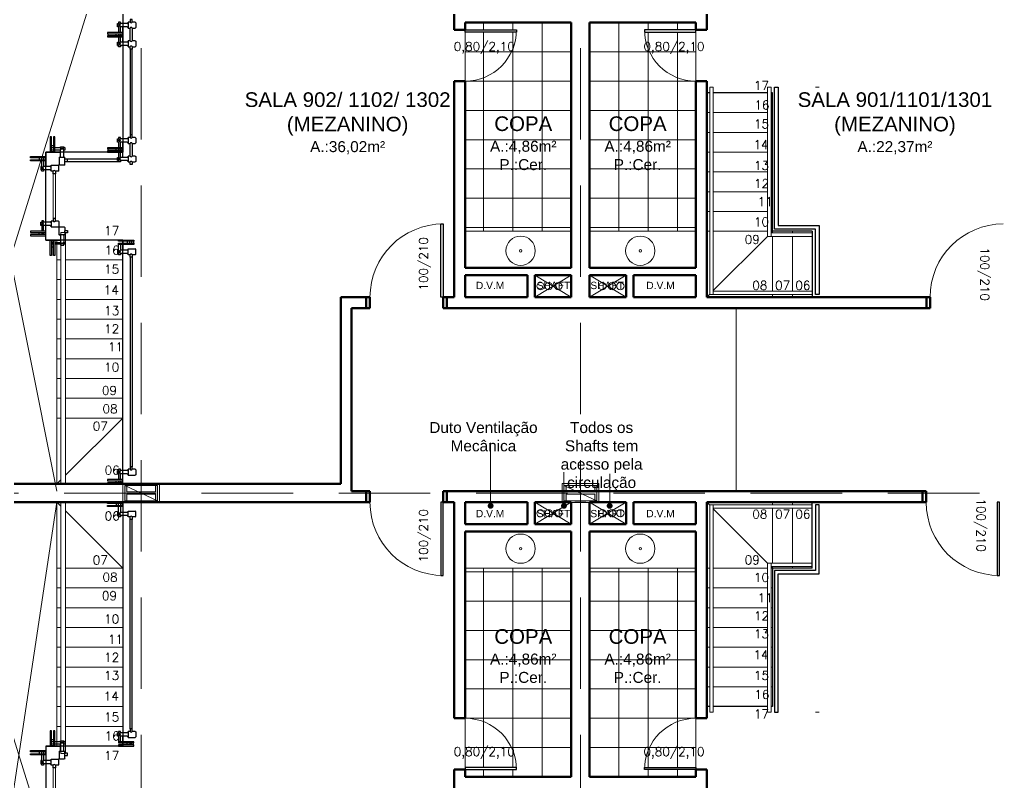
# Model space of a CAD drawing. Header units: millimetres. Extents: x 705 to 840, y 133 to 501.
# Drawn here: x 727.53 to 740.91, y 381.62 to 392.04 of the extents above; entities that cross this region are included whole.
import ezdxf

# ---------------------------------------------------------------- set-up
doc = ezdxf.new("R2010")
doc.units = ezdxf.units.MM
doc.header["$LTSCALE"] = 10
for name, pattern in [('ACAD_ISO03W100', [30, 12, -18]), ('BORDERX2', [3.5, 1, -0.5, 1, -0.5, 0, -0.5]), ('DASHED2', [0.375, 0.25, -0.125])]:
    doc.linetypes.add(name, pattern=pattern)
for name, color, linetype, lineweight in [('cinza 03', 252, 'Continuous', 13), ('COTA', 90, 'Continuous', 9), ('HID', 16, 'Continuous', 20), ('linha estutura', 252, 'Continuous', 13), ('PAREDES', 50, 'Continuous', 50), ('PAREDES 2', 50, 'Continuous', 50), ('Pilares', 16, 'Continuous', 20), ('PN-01', 90, 'Continuous', 13), ('PN-03', 180, 'Continuous', 30), ('texto', 16, 'Continuous', 20)]:
    doc.layers.add(name, color=color, linetype=linetype, lineweight=lineweight)
doc.layers.add('EJE', color=5, linetype='ACAD_ISO03W100')
doc.layers.add('ESCALERA', color=90, linetype='Continuous')
doc.styles.get("Standard").update_dxf_attribs({"font": 'simplex.shx'})

# ---------------------------------------------------------------- blocks, each defined once
blk = doc.blocks.new('peitoril1')
at = {"layer": 'EJE', "linetype": 'BORDERX2', "ltscale": 0.001}
for points in [[(0.017, -0.032), (-0.01, -0.032)], [(-0.01, -0.058), (0.017, -0.058)]]:
    blk.add_lwpolyline(points, dxfattribs=at)
for centre in [(-0.127, -0.046), (0.128, -0.046)]:
    blk.add_circle(centre, 0.00762, dxfattribs=at)
at = {"layer": 'ESCALERA'}
for p, q in [((-0.087, 0.129), (0.087, 0.129)), ((0.087, 0.098), (-0.087, 0.098))]:
    blk.add_line(p, q, dxfattribs=at)
for points in [[(-0.166, 0.17), (-0.16, 0.176)], [(-0.166, 0.17), (-0.166, 0.129)], [(-0.16, 0.176), (-0.135, 0.176)], [(-0.135, 0.176), (-0.093, 0.176)], [(-0.093, 0.176), (-0.087, 0.17)], [(-0.087, 0.129), (-0.087, 0.17)], [(0.087, 0.17), (0.093, 0.176)], [(0.087, 0.17), (0.087, 0.129)], [(0.093, 0.176), (0.119, 0.176)], [(0.119, 0.176), (0.161, 0.176)], [(0.161, 0.176), (0.167, 0.17)], [(0.167, 0.129), (0.167, 0.17)], [(-0.167, 0.129), (-0.202, 0.129), (-0.202, 0.098), (-0.167, 0.098)], [(-0.166, 0.099), (-0.166, 0.073), (-0.135, 0.073)], [(-0.166, 0.073), (-0.087, 0.073), (-0.087, 0.098)], [(-0.149, 0.059), (-0.149, -0.032)], [(-0.104, 0.059), (-0.104, -0.032)], [(0.104, 0), (-0.104, 0)], [(0.087, 0.073), (0.167, 0.073), (0.167, 0.098)], [(0.087, 0.098), (0.087, 0.073), (0.119, 0.073)], [(0.104, 0.059), (0.104, -0.032)], [(0.149, 0.059), (0.149, -0.032)], [(0.167, 0.129), (0.202, 0.129), (0.202, 0.098), (0.167, 0.098)], [(-0.149, -0.032), (-0.167, -0.032), (-0.167, -0.058), (-0.149, -0.058)], [(-0.104, -0.058), (-0.104, -0.071), (-0.149, -0.071), (-0.149, -0.058)], [(-0.026, -0.032), (-0.104, -0.032)], [(-0.104, -0.058), (-0.026, -0.058)], [(0.017, -0.008), (-0.01, -0.008)], [(0.017, -0.092), (-0.01, -0.092)], [(0.104, -0.032), (0.033, -0.032)], [(0.033, -0.058), (0.105, -0.058)], [(0.149, -0.058), (0.149, -0.071), (0.105, -0.071), (0.105, -0.058)], [(0.149, -0.032), (0.167, -0.032), (0.167, -0.058), (0.149, -0.058)], [(0.017, -0.202), (-0.01, -0.202)]]:
    blk.add_lwpolyline(points, dxfattribs=at)
for points in [[(-0.01, -0.21), (-0.01, 0), (-0.026, 0), (-0.026, -0.21)], [(0.033, -0.21), (0.033, 0), (0.017, 0), (0.017, -0.21)]]:
    blk.add_lwpolyline(points, close=True, dxfattribs=at)
for centre, radius, start, end in [((-0.177, 0.114), 0.0183, 303.7221, 56.3197), ((-0.172, 0.049), 0.0247, 22.7593, 77.2542), ((-0.081, 0.048), 0.0255, 102.7579, 156.0181), ((-0.077, 0.114), 0.0183, 123.6803, 236.2779), ((0.077, 0.114), 0.0183, 303.7221, 56.3197), ((0.082, 0.049), 0.0247, 22.7593, 77.2542), ((0.172, 0.048), 0.0255, 102.7579, 156.0181), ((0.177, 0.114), 0.0183, 123.6803, 236.2779), ((-0.155, -0.045), 0.0142, 296.1431, 64.1119), ((-0.098, -0.045), 0.0142, 115.274, 244.6765), ((0.098, -0.045), 0.0142, 296.1431, 64.1119), ((0.155, -0.045), 0.0142, 115.274, 244.6765)]:
    blk.add_arc(centre, radius, start, end, dxfattribs=at)

msp = doc.modelspace()

# ---------------------------------------------------------------- hatches: boundary and pattern name
at = {"layer": 'cinza 03'}
h = msp.add_hatch(dxfattribs=at)
h.set_pattern_fill('_USER', color=256, scale=0.4, style=0, double=1, pattern_type=0)
h.set_pattern_definition([(0, (735.0659, 391.99687), (0, -0.4), []), (270, (735.0659, 391.99687), (-0.4, -2e-17), [])])
h.paths.add_polyline_path([(735.066, 391.997), (733.616, 391.997), (733.616, 391.897), (734.316, 391.897), (734.316, 391.867), (734.315, 391.867, -0.401712), (733.616, 391.197), (733.616, 389.147), (735.066, 389.147)])
h.paths.add_polyline_path([(734.315, 391.867), (733.616, 391.867), (733.616, 391.197, 0.401712)], flags=16)
h.paths.add_polyline_path([(733.907, 390.855), (734.913, 390.855), (734.913, 389.93), (733.907, 389.93)], flags=24)
h.paths.add_polyline_path([(733.416, 391.523), (734.376, 391.523), (734.376, 391.797), (733.416, 391.797)], flags=9)
h = msp.add_hatch(dxfattribs=at)
h.set_pattern_fill('_USER', color=256, scale=0.4, style=0, double=1, pattern_type=0)
h.set_pattern_definition([(180, (735.3159, 391.99687), (0, -0.4), []), (270, (735.3159, 391.99687), (0.4, -2e-17), [])])
h.paths.add_polyline_path([(735.316, 389.147), (736.766, 389.147), (736.766, 391.197, -0.401712), (736.067, 391.867), (736.066, 391.867), (736.066, 391.897), (736.766, 391.897), (736.766, 391.997), (735.316, 391.997)])
h.paths.add_polyline_path([(736.766, 391.197), (736.766, 391.867), (736.067, 391.867, 0.401712)], flags=16)
h.paths.add_polyline_path([(735.469, 390.855), (736.474, 390.855), (736.474, 389.93), (735.469, 389.93)], flags=24)
h.paths.add_polyline_path([(736.006, 391.523), (736.966, 391.523), (736.966, 391.797), (736.006, 391.797)], flags=9)
h = msp.add_hatch(dxfattribs=at)
h.set_pattern_fill('_USER', color=256, scale=0.4, style=0, double=1, pattern_type=0)
h.set_pattern_definition([(0, (735.0659, 381.69687), (0, 0.4), []), (90, (735.0659, 381.69687), (-0.4, 2e-17), [])])
h.paths.add_polyline_path([(735.066, 384.547), (733.616, 384.547), (733.616, 382.497, -0.401712), (734.315, 381.827), (734.316, 381.827), (734.316, 381.797), (733.616, 381.797), (733.616, 381.697), (735.066, 381.697)])
h.paths.add_polyline_path([(733.616, 382.497), (733.616, 381.827), (734.315, 381.827, 0.401712)], flags=16)
h.paths.add_polyline_path([(733.907, 383.764), (734.913, 383.764), (734.913, 382.838), (733.907, 382.838)], flags=24)
h.paths.add_polyline_path([(733.416, 381.896), (734.376, 381.896), (734.376, 382.171), (733.416, 382.171)], flags=9)
h = msp.add_hatch(dxfattribs=at)
h.set_pattern_fill('_USER', color=256, scale=0.4, style=0, double=1, pattern_type=0)
h.set_pattern_definition([(180, (735.3159, 381.69687), (0, 0.4), []), (90, (735.3159, 381.69687), (0.4, 2e-17), [])])
h.paths.add_polyline_path([(735.316, 381.697), (736.766, 381.697), (736.766, 381.797), (736.066, 381.797), (736.066, 381.827), (736.067, 381.827, -0.401712), (736.766, 382.497), (736.766, 384.547), (735.316, 384.547)])
h.paths.add_polyline_path([(736.067, 381.827), (736.766, 381.827), (736.766, 382.497, 0.401712)], flags=16)
h.paths.add_polyline_path([(735.469, 383.764), (736.474, 383.764), (736.474, 382.838), (735.469, 382.838)], flags=24)
h.paths.add_polyline_path([(736.006, 381.896), (736.966, 381.896), (736.966, 382.171), (736.006, 382.171)], flags=9)
at = {"layer": 'Pilares'}
for points in [[(728.966, 385.677), (728.966, 385.467), (728.996, 385.467), (728.996, 385.557), (729.386, 385.557), (729.386, 385.467), (729.416, 385.467), (729.416, 385.677), (729.386, 385.677), (729.386, 385.587), (728.996, 385.587), (728.996, 385.677)], [(734.966, 385.677), (734.966, 385.467), (734.996, 385.467), (734.996, 385.557), (735.386, 385.557), (735.386, 385.467), (735.416, 385.467), (735.416, 385.677), (735.386, 385.677), (735.386, 385.587), (734.996, 385.587), (734.996, 385.677)]]:
    msp.add_hatch(color=256, dxfattribs=at).paths.add_polyline_path(points)

# ---------------------------------------------------------------- linework, layer by layer
at = {"layer": 'cinza 03'}
for p, q in [((733.616, 391.897), (733.616, 391.197)), ((736.766, 391.897), (736.766, 391.197)), ((727.989, 389.322), (727.989, 389.932)), ((728.02, 389.304), (728.02, 389.932)), ((735.066, 388.547), (734.566, 388.247)), ((734.566, 388.547), (735.066, 388.247)), ((735.316, 388.547), (735.816, 388.247)), ((735.816, 388.547), (735.316, 388.247)), ((737.317, 388.097), (737.317, 385.597)), ((735.066, 385.147), (734.566, 385.447)), ((734.566, 385.147), (735.066, 385.447)), ((735.116, 385.447), (735.266, 385.447)), ((735.266, 385.447), (735.116, 385.447)), ((735.116, 385.447), (735.266, 385.447)), ((735.266, 385.447), (735.116, 385.447)), ((735.316, 385.147), (735.816, 385.447)), ((735.816, 385.147), (735.316, 385.447)), ((733.616, 381.797), (733.616, 382.497)), ((736.766, 381.797), (736.766, 382.497)), ((727.989, 381.822), (727.989, 381.212)), ((728.02, 381.84), (728.02, 381.212))]:
    msp.add_line(p, q, dxfattribs=at)
for points in [[(738.402, 391.112), (738.45, 391.112)], [(738.402, 382.582), (738.45, 382.582)]]:
    msp.add_lwpolyline(points, dxfattribs=at)
for centre in [(734.646, 388.397), (734.76, 388.397), (734.889, 388.397), (735.492, 388.397), (735.622, 388.397), (735.736, 388.397), (734.646, 385.297), (734.76, 385.297), (734.889, 385.297), (735.492, 385.297), (735.622, 385.297), (735.736, 385.297)]:
    msp.add_circle(centre, 0.05, dxfattribs=at)
for centre, radius, start, end in [((733.616, 391.897), 0.7, 270, 360), ((736.766, 391.897), 0.7, 180, 270), ((733.316, 388.247), 1, 90, 180), ((740.966, 388.247), 1, 90, 180), ((733.316, 385.447), 1, 180, 270), ((740.913, 385.447), 1, 180, 270), ((733.616, 381.797), 0.7, 0, 90), ((736.766, 381.797), 0.7, 90, 180)]:
    msp.add_arc(centre, radius, start, end, dxfattribs=at)
at = {"layer": 'EJE', "linetype": 'BORDERX2', "ltscale": 0.001}
for points in [[(727.994, 390.285), (727.966, 390.285)], [(727.966, 390.259), (727.994, 390.259)], [(727.833, 390.124), (727.833, 390.151)], [(727.859, 390.151), (727.859, 390.124)], [(727.833, 389.13), (727.833, 389.102)], [(727.859, 389.102), (727.859, 389.13)], [(727.966, 388.995), (727.994, 388.995)], [(727.994, 388.969), (727.966, 388.969)], [(729.035, 388.983), (729.035, 389.011)], [(729.06, 389.011), (729.06, 388.983)], [(728.883, 385.74), (728.883, 385.713)], [(728.909, 385.713), (728.909, 385.74)], [(728.883, 385.403), (728.883, 385.431)], [(728.909, 385.431), (728.909, 385.403)], [(727.994, 382.175), (727.966, 382.175)], [(727.966, 382.149), (727.994, 382.149)], [(729.035, 382.16), (729.035, 382.133)], [(729.06, 382.133), (729.06, 382.16)], [(727.833, 382.014), (727.833, 382.041)], [(727.859, 382.041), (727.859, 382.014)]]:
    msp.add_lwpolyline(points, dxfattribs=at)
for centre in [(728.111, 390.273), (727.845, 390.007), (727.845, 389.247), (728.111, 388.981), (728.895, 388.866), (728.895, 385.858), (728.895, 385.286), (728.895, 382.278), (728.111, 382.163), (727.845, 381.897)]:
    msp.add_circle(centre, 0.00762, dxfattribs=at)
at = {"layer": 'ESCALERA'}
for p, q in [((729.039, 391.632), (729.039, 390.462)), ((729.07, 390.462), (729.07, 391.632)), ((728.878, 390.129), (728.186, 390.129)), ((728.186, 390.098), (728.878, 390.098)), ((729.039, 388.791), (729.039, 385.932)), ((729.07, 388.791), (729.07, 385.932)), ((729.039, 382.352), (729.039, 385.211)), ((729.07, 382.352), (729.07, 385.211))]:
    msp.add_line(p, q, dxfattribs=at)
for points in [[(727.95, 390.436), (727.95, 390.227), (727.966, 390.227), (727.966, 390.436)], [(727.994, 390.436), (727.994, 390.227), (728.01, 390.227), (728.01, 390.436)], [(727.681, 390.167), (727.891, 390.167), (727.891, 390.151), (727.681, 390.151)], [(727.681, 390.124), (727.891, 390.124), (727.891, 390.108), (727.681, 390.108)], [(727.681, 389.13), (727.891, 389.13), (727.891, 389.146), (727.681, 389.146)], [(727.681, 389.086), (727.891, 389.086), (727.891, 389.102), (727.681, 389.102)], [(727.95, 388.817), (727.95, 389.027), (727.966, 389.027), (727.966, 388.817)], [(727.994, 388.817), (727.994, 389.027), (728.01, 389.027), (728.01, 388.817)], [(728.883, 389.027), (729.093, 389.027), (729.093, 389.011), (728.883, 389.011)], [(728.883, 388.983), (729.093, 388.983), (729.093, 388.967), (728.883, 388.967)], [(728.731, 385.74), (728.941, 385.74), (728.941, 385.756), (728.731, 385.756)], [(728.731, 385.697), (728.941, 385.697), (728.941, 385.713), (728.731, 385.713)], [(728.731, 385.447), (728.941, 385.447), (728.941, 385.431), (728.731, 385.431)], [(728.731, 385.403), (728.941, 385.403), (728.941, 385.387), (728.731, 385.387)], [(727.95, 382.326), (727.95, 382.117), (727.966, 382.117), (727.966, 382.326)], [(727.994, 382.326), (727.994, 382.117), (728.01, 382.117), (728.01, 382.326)], [(728.883, 382.16), (729.093, 382.16), (729.093, 382.176), (728.883, 382.176)], [(728.883, 382.117), (729.093, 382.117), (729.093, 382.133), (728.883, 382.133)], [(727.681, 382.057), (727.891, 382.057), (727.891, 382.041), (727.681, 382.041)], [(727.681, 382.014), (727.891, 382.014), (727.891, 381.998), (727.681, 381.998)]]:
    msp.add_lwpolyline(points, close=True, dxfattribs=at)
for points in [[(727.891, 390.227), (727.891, 390.03)], [(727.891, 390.227), (728.088, 390.227)], [(727.952, 390.227), (728.088, 390.227)], [(727.966, 390.319), (727.994, 390.319)], [(727.966, 390.234), (727.994, 390.234)], [(728.088, 390.285), (728.01, 390.285)], [(728.01, 390.259), (728.088, 390.259)], [(728.088, 390.285), (728.088, 390.298), (728.133, 390.298), (728.133, 390.285)], [(728.088, 390.168), (728.088, 390.259)], [(728.133, 390.259), (728.151, 390.259), (728.151, 390.285), (728.133, 390.285)], [(728.133, 390.168), (728.133, 390.259)], [(727.799, 390.151), (727.799, 390.124)], [(727.833, 390.03), (727.833, 390.108)], [(727.859, 390.108), (727.859, 390.03)], [(727.883, 390.151), (727.883, 390.124)], [(728.15, 390.154), (728.07, 390.154)], [(728.07, 390.154), (728.07, 390.057)], [(728.15, 390.128), (728.15, 390.154), (728.119, 390.154)], [(728.15, 390.098), (728.186, 390.098), (728.186, 390.129), (728.15, 390.129)], [(728.15, 390.056), (728.15, 390.098)], [(727.833, 390.03), (727.82, 390.03), (727.82, 389.985), (727.833, 389.985)], [(727.859, 389.985), (727.859, 389.967), (727.833, 389.967), (727.833, 389.985)], [(727.95, 390.03), (727.859, 390.03)], [(727.95, 389.985), (727.859, 389.985)], [(727.964, 389.968), (727.964, 390.047)], [(727.964, 390.047), (728.061, 390.047)], [(727.989, 389.968), (727.964, 389.968), (727.964, 389.999)], [(728.02, 389.967), (728.02, 389.932), (727.989, 389.932), (727.989, 389.967)], [(728.061, 389.968), (728.019, 389.968)], [(728.067, 390.041), (728.061, 390.047)], [(728.061, 389.968), (728.067, 389.974)], [(728.067, 389.999), (728.067, 390.041)], [(728.067, 389.974), (728.067, 389.999)], [(728.077, 390.051), (728.07, 390.057)], [(728.119, 390.051), (728.077, 390.051)], [(728.144, 390.051), (728.119, 390.051)], [(728.15, 390.056), (728.144, 390.051)], [(727.859, 389.269), (727.859, 389.287), (727.833, 389.287), (727.833, 389.269)], [(727.964, 389.286), (727.964, 389.206)], [(727.989, 389.286), (727.964, 389.286), (727.964, 389.255)], [(728.02, 389.286), (728.02, 389.322), (727.989, 389.322), (727.989, 389.286)], [(728.061, 389.286), (728.019, 389.286)], [(728.061, 389.286), (728.067, 389.28)], [(727.833, 389.224), (727.82, 389.224), (727.82, 389.269), (727.833, 389.269)], [(727.833, 389.224), (727.833, 389.146)], [(727.95, 389.269), (727.859, 389.269)], [(727.95, 389.224), (727.859, 389.224)], [(727.859, 389.146), (727.859, 389.224)], [(727.891, 389.027), (727.891, 389.224)], [(727.964, 389.206), (728.061, 389.206)], [(728.067, 389.213), (728.061, 389.206)], [(728.067, 389.28), (728.067, 389.255)], [(728.067, 389.255), (728.067, 389.213)], [(728.077, 389.203), (728.07, 389.197)], [(728.07, 389.1), (728.07, 389.197)], [(728.119, 389.203), (728.077, 389.203)], [(728.144, 389.203), (728.119, 389.203)], [(728.15, 389.197), (728.144, 389.203)], [(728.15, 389.197), (728.15, 389.155)], [(728.15, 389.156), (728.186, 389.156), (728.186, 389.125), (728.15, 389.125)], [(727.799, 389.102), (727.799, 389.13)], [(727.883, 389.102), (727.883, 389.13)], [(727.891, 389.027), (728.088, 389.027)], [(727.952, 389.027), (728.088, 389.027)], [(727.966, 389.019), (727.994, 389.019)], [(728.15, 389.1), (728.07, 389.1)], [(728.088, 389.086), (728.088, 388.995)], [(728.15, 389.125), (728.15, 389.1), (728.119, 389.1)], [(728.133, 389.086), (728.133, 388.995)], [(728.941, 389.025), (728.941, 388.889)], [(727.966, 388.935), (727.994, 388.935)], [(728.01, 388.995), (728.088, 388.995)], [(728.088, 388.969), (728.01, 388.969)], [(728.088, 388.969), (728.088, 388.956), (728.133, 388.956), (728.133, 388.969)], [(728.133, 388.995), (728.151, 388.995), (728.151, 388.969), (728.133, 388.969)], [(728.883, 388.889), (728.87, 388.889), (728.87, 388.845), (728.883, 388.845)], [(728.883, 388.889), (728.883, 388.967)], [(728.909, 388.967), (728.909, 388.889)], [(729, 388.889), (728.909, 388.889)], [(729, 389.011), (729, 388.983)], [(729.014, 388.827), (729.014, 388.907)], [(729.014, 388.907), (729.111, 388.907)], [(729.085, 389.011), (729.085, 388.983)], [(729.117, 388.901), (729.111, 388.907)], [(729.117, 388.859), (729.117, 388.901)], [(728.909, 388.844), (728.909, 388.827), (728.883, 388.827), (728.883, 388.845)], [(729, 388.844), (728.909, 388.844)], [(729.039, 388.827), (729.014, 388.827), (729.014, 388.859)], [(729.07, 388.827), (729.07, 388.791), (729.039, 388.791), (729.039, 388.827)], [(729.111, 388.827), (729.069, 388.827)], [(729.111, 388.827), (729.117, 388.833)], [(729.117, 388.833), (729.117, 388.859)], [(728.883, 385.835), (728.87, 385.835), (728.87, 385.879), (728.883, 385.879)], [(728.909, 385.879), (728.909, 385.897), (728.883, 385.897), (728.883, 385.879)], [(728.883, 385.835), (728.883, 385.756)], [(729, 385.879), (728.909, 385.879)], [(729, 385.835), (728.909, 385.835)], [(728.909, 385.756), (728.909, 385.835)], [(728.941, 385.699), (728.941, 385.835)], [(729.014, 385.897), (729.014, 385.817)], [(729.039, 385.897), (729.014, 385.897), (729.014, 385.865)], [(729.014, 385.817), (729.111, 385.817)], [(729.07, 385.897), (729.07, 385.932), (729.039, 385.932), (729.039, 385.897)], [(729.111, 385.897), (729.069, 385.897)], [(729.111, 385.897), (729.117, 385.89)], [(729.117, 385.823), (729.111, 385.817)], [(729.117, 385.89), (729.117, 385.865)], [(729.117, 385.865), (729.117, 385.823)], [(728.849, 385.713), (728.849, 385.74)], [(728.933, 385.713), (728.933, 385.74)], [(728.849, 385.431), (728.849, 385.403)], [(728.933, 385.431), (728.933, 385.403)], [(728.941, 385.445), (728.941, 385.309)], [(728.883, 385.309), (728.87, 385.309), (728.87, 385.265), (728.883, 385.265)], [(728.883, 385.309), (728.883, 385.387)], [(728.909, 385.387), (728.909, 385.309)], [(729, 385.309), (728.909, 385.309)], [(729.014, 385.247), (729.014, 385.327)], [(729.014, 385.327), (729.111, 385.327)], [(729.039, 385.247), (729.014, 385.247), (729.014, 385.279)], [(729.117, 385.321), (729.111, 385.327)], [(729.117, 385.279), (729.117, 385.321)], [(729.117, 385.253), (729.117, 385.279)], [(728.909, 385.264), (728.909, 385.247), (728.883, 385.247), (728.883, 385.265)], [(729, 385.264), (728.909, 385.264)], [(729.07, 385.247), (729.07, 385.211), (729.039, 385.211), (729.039, 385.247)], [(729.111, 385.247), (729.069, 385.247)], [(729.111, 385.247), (729.117, 385.253)], [(729.07, 382.317), (729.07, 382.352), (729.039, 382.352), (729.039, 382.317)], [(727.966, 382.209), (727.994, 382.209)], [(728.883, 382.255), (728.87, 382.255), (728.87, 382.299), (728.883, 382.299)], [(728.909, 382.299), (728.909, 382.317), (728.883, 382.317), (728.883, 382.299)], [(728.883, 382.255), (728.883, 382.176)], [(729, 382.299), (728.909, 382.299)], [(729, 382.255), (728.909, 382.255)], [(728.909, 382.176), (728.909, 382.255)], [(728.941, 382.119), (728.941, 382.255)], [(729.014, 382.317), (729.014, 382.237)], [(729.039, 382.317), (729.014, 382.317), (729.014, 382.285)], [(729.014, 382.237), (729.111, 382.237)], [(729.111, 382.317), (729.069, 382.317)], [(729.111, 382.317), (729.117, 382.31)], [(729.117, 382.243), (729.111, 382.237)], [(729.117, 382.31), (729.117, 382.285)], [(729.117, 382.285), (729.117, 382.243)], [(727.891, 382.117), (727.891, 381.92)], [(727.891, 382.117), (728.088, 382.117)], [(727.952, 382.117), (728.088, 382.117)], [(727.966, 382.124), (727.994, 382.124)], [(728.088, 382.175), (728.01, 382.175)], [(728.01, 382.149), (728.088, 382.149)], [(728.088, 382.175), (728.088, 382.188), (728.133, 382.188), (728.133, 382.175)], [(728.088, 382.058), (728.088, 382.149)], [(728.133, 382.149), (728.151, 382.149), (728.151, 382.175), (728.133, 382.175)], [(728.133, 382.058), (728.133, 382.149)], [(729, 382.133), (729, 382.16)], [(729.085, 382.133), (729.085, 382.16)], [(727.799, 382.041), (727.799, 382.014)], [(727.833, 381.92), (727.833, 381.998)], [(727.859, 381.998), (727.859, 381.92)], [(727.883, 382.041), (727.883, 382.014)], [(727.964, 381.858), (727.964, 381.937)], [(727.964, 381.937), (728.061, 381.937)], [(728.067, 381.931), (728.061, 381.937)], [(728.067, 381.889), (728.067, 381.931)], [(728.15, 382.044), (728.07, 382.044)], [(728.07, 382.044), (728.07, 381.947)], [(728.077, 381.941), (728.07, 381.947)], [(728.119, 381.941), (728.077, 381.941)], [(728.15, 382.018), (728.15, 382.044), (728.119, 382.044)], [(728.144, 381.941), (728.119, 381.941)], [(728.15, 381.946), (728.144, 381.941)], [(728.15, 381.988), (728.186, 381.988), (728.186, 382.019), (728.15, 382.019)], [(728.15, 381.946), (728.15, 381.988)], [(727.833, 381.92), (727.82, 381.92), (727.82, 381.875), (727.833, 381.875)], [(727.859, 381.875), (727.859, 381.857), (727.833, 381.857), (727.833, 381.875)], [(727.95, 381.92), (727.859, 381.92)], [(727.95, 381.875), (727.859, 381.875)], [(727.989, 381.858), (727.964, 381.858), (727.964, 381.889)], [(728.02, 381.857), (728.02, 381.822), (727.989, 381.822), (727.989, 381.857)], [(728.061, 381.858), (728.019, 381.858)], [(728.061, 381.858), (728.067, 381.864)], [(728.067, 381.864), (728.067, 381.889)]]:
    msp.add_lwpolyline(points, dxfattribs=at)
for centre, radius, start, end in [((728.082, 390.272), 0.0142, 295.274, 64.6765), ((728.139, 390.272), 0.0142, 116.1431, 244.1119), ((728.065, 390.178), 0.0255, 282.7579, 336.0181), ((728.155, 390.178), 0.0247, 202.7593, 257.2542), ((728.161, 390.113), 0.0183, 123.7221, 236.3197), ((727.846, 390.036), 0.0142, 205.3235, 334.726), ((727.846, 389.979), 0.0142, 25.8881, 153.8569), ((727.939, 390.053), 0.0255, 293.9819, 347.2421), ((727.94, 389.962), 0.0247, 12.7458, 67.2407), ((728.004, 389.957), 0.0183, 33.6803, 146.2779), ((727.94, 389.291), 0.0247, 292.7593, 347.2542), ((728.004, 389.297), 0.0183, 213.7221, 326.3197), ((727.846, 389.275), 0.0142, 206.1431, 334.1119), ((727.846, 389.218), 0.0142, 25.274, 154.6765), ((727.939, 389.201), 0.0255, 12.7579, 66.0181), ((728.161, 389.14), 0.0183, 123.6803, 236.2779), ((728.065, 389.075), 0.0255, 23.9819, 77.2421), ((728.155, 389.076), 0.0247, 102.7458, 157.2407), ((728.082, 388.982), 0.0142, 295.3235, 64.726), ((728.139, 388.982), 0.0142, 115.8881, 243.8569), ((728.896, 388.895), 0.0142, 205.3235, 334.726), ((728.989, 388.912), 0.0255, 293.9819, 347.2421), ((728.896, 388.838), 0.0142, 25.8881, 153.8569), ((728.99, 388.822), 0.0247, 12.7458, 67.2407), ((729.054, 388.817), 0.0183, 33.6803, 146.2779), ((728.896, 385.885), 0.0142, 206.1431, 334.1119), ((728.896, 385.829), 0.0142, 25.274, 154.6765), ((728.99, 385.902), 0.0247, 292.7593, 347.2542), ((728.989, 385.811), 0.0255, 12.7579, 66.0181), ((729.054, 385.907), 0.0183, 213.7221, 326.3197), ((728.896, 385.315), 0.0142, 205.3235, 334.726), ((728.896, 385.258), 0.0142, 25.8881, 153.8569), ((728.989, 385.332), 0.0255, 293.9819, 347.2421), ((728.99, 385.242), 0.0247, 12.7458, 67.2407), ((729.054, 385.237), 0.0183, 33.6803, 146.2779), ((728.896, 382.305), 0.0142, 206.1431, 334.1119), ((728.896, 382.249), 0.0142, 25.274, 154.6765), ((728.99, 382.322), 0.0247, 292.7593, 347.2542), ((728.989, 382.231), 0.0255, 12.7579, 66.0181), ((729.054, 382.327), 0.0183, 213.7221, 326.3197), ((728.082, 382.162), 0.0142, 295.274, 64.6765), ((728.139, 382.162), 0.0142, 116.1431, 244.1119), ((727.939, 381.943), 0.0255, 293.9819, 347.2421), ((728.065, 382.068), 0.0255, 282.7579, 336.0181), ((728.155, 382.068), 0.0247, 202.7593, 257.2542), ((728.161, 382.003), 0.0183, 123.7221, 236.3197), ((727.846, 381.926), 0.0142, 205.3235, 334.726), ((727.846, 381.869), 0.0142, 25.8881, 153.8569), ((727.94, 381.852), 0.0247, 12.7458, 67.2407), ((728.004, 381.847), 0.0183, 33.6803, 146.2779)]:
    msp.add_arc(centre, radius, start, end, dxfattribs=at)
at = {"layer": 'HID'}
for p, q in [((735.066, 389.147), (733.616, 389.147)), ((735.316, 389.147), (736.766, 389.147)), ((735.066, 384.547), (733.616, 384.547)), ((735.316, 384.547), (736.766, 384.547))]:
    msp.add_line(p, q, dxfattribs=at)
for centre, radius in [((734.374, 388.88), 0.2), ((736.008, 388.88), 0.2), ((734.374, 388.88), 0.0172), ((736.008, 388.88), 0.0172), ((734.374, 384.813), 0.2), ((736.008, 384.813), 0.2), ((734.374, 384.813), 0.0172), ((736.008, 384.813), 0.0172)]:
    msp.add_circle(centre, radius, dxfattribs=at)
at = {"layer": 'linha estutura', "linetype": 'DASHED2', "ltscale": 0.5}
for p, q in [((729.191, 371.648), (729.191, 400.801)), ((735.191, 371.648), (735.191, 400.801)), ((724.39, 385.572), (771.017, 385.572))]:
    msp.add_line(p, q, dxfattribs=at)
at = {"layer": 'PAREDES'}
for p, q in [((732.266, 388.247), (732.266, 388.097)), ((732.316, 388.247), (732.316, 388.097)), ((732.316, 388.247), (732.316, 388.097)), ((732.316, 388.247), (732.316, 388.097)), ((733.316, 388.247), (733.316, 388.097)), ((733.316, 388.247), (733.316, 388.097)), ((733.366, 388.247), (733.366, 388.097)), ((739.916, 388.097), (739.916, 388.247)), ((739.966, 388.097), (739.966, 388.247)), ((732.266, 385.447), (732.266, 385.597)), ((732.316, 385.447), (732.316, 385.597)), ((732.316, 385.447), (732.316, 385.597)), ((732.316, 385.447), (732.316, 385.597)), ((733.316, 385.447), (733.316, 385.597)), ((733.316, 385.447), (733.316, 385.597)), ((733.366, 385.447), (733.366, 385.597)), ((739.863, 385.597), (739.863, 385.447)), ((739.913, 385.597), (739.913, 385.447))]:
    msp.add_line(p, q, dxfattribs=at)
at = {"layer": 'PAREDES 2'}
for p, q in [((733.466, 391.997), (733.466, 392.147)), ((736.916, 391.997), (736.916, 392.147)), ((733.466, 391.897), (733.466, 391.997)), ((735.066, 391.997), (733.616, 391.997)), ((733.616, 391.897), (733.616, 391.997)), ((735.066, 391.997), (735.066, 388.647)), ((735.066, 391.997), (735.066, 388.647)), ((735.066, 388.647), (735.066, 391.997)), ((735.316, 391.997), (736.766, 391.997)), ((735.316, 391.997), (735.316, 388.647)), ((735.316, 391.997), (735.316, 388.647)), ((735.316, 388.647), (735.316, 391.997)), ((736.766, 391.897), (736.766, 391.997)), ((736.916, 391.897), (736.916, 391.997)), ((733.616, 391.897), (733.466, 391.897)), ((736.766, 391.897), (736.916, 391.897)), ((733.466, 388.247), (733.466, 391.197)), ((733.616, 391.197), (733.466, 391.197)), ((733.616, 388.647), (733.616, 391.197)), ((736.766, 388.647), (736.766, 391.197)), ((736.766, 391.197), (736.916, 391.197)), ((736.916, 388.247), (736.916, 391.197)), ((735.066, 388.647), (733.616, 388.647)), ((735.316, 388.647), (736.766, 388.647)), ((734.466, 388.547), (733.616, 388.547)), ((733.616, 388.247), (733.616, 388.547)), ((734.466, 388.547), (734.466, 388.247)), ((735.066, 388.547), (734.566, 388.547)), ((734.566, 388.547), (734.566, 388.247)), ((735.066, 388.247), (735.066, 388.547)), ((735.066, 388.547), (735.066, 388.247)), ((735.066, 388.547), (735.066, 388.247)), ((735.316, 388.247), (735.316, 388.547)), ((735.316, 388.547), (735.816, 388.547)), ((735.316, 388.547), (735.316, 388.247)), ((735.316, 388.547), (735.316, 388.247)), ((735.816, 388.547), (735.816, 388.247)), ((735.916, 388.547), (735.916, 388.247)), ((735.916, 388.547), (736.766, 388.547)), ((736.766, 388.247), (736.766, 388.547)), ((731.916, 388.247), (732.316, 388.247)), ((731.916, 385.697), (731.916, 388.247)), ((733.466, 388.247), (733.316, 388.247)), ((733.616, 388.247), (734.466, 388.247)), ((734.466, 388.247), (733.616, 388.247)), ((734.466, 388.247), (733.916, 388.247)), ((735.066, 388.247), (734.566, 388.247)), ((735.816, 388.247), (735.316, 388.247)), ((735.916, 388.247), (736.766, 388.247)), ((735.916, 388.247), (736.466, 388.247)), ((736.766, 388.247), (735.916, 388.247)), ((735.916, 388.247), (736.766, 388.247)), ((736.766, 388.247), (735.916, 388.247)), ((736.916, 388.247), (739.966, 388.247)), ((732.066, 388.097), (732.316, 388.097)), ((732.066, 385.597), (732.066, 388.097)), ((733.316, 388.097), (739.916, 388.097)), ((739.916, 388.097), (739.966, 388.097)), ((725.908, 385.697), (731.916, 385.697)), ((732.066, 385.597), (732.316, 385.597)), ((733.316, 385.597), (739.913, 385.597)), ((739.863, 385.597), (739.913, 385.597)), ((725.908, 385.447), (732.316, 385.447)), ((733.466, 385.447), (733.316, 385.447)), ((733.466, 385.447), (733.466, 382.497)), ((733.616, 385.447), (733.616, 385.147)), ((733.616, 385.447), (734.466, 385.447)), ((734.466, 385.447), (733.616, 385.447)), ((734.466, 385.447), (733.916, 385.447)), ((734.466, 385.147), (734.466, 385.447)), ((734.566, 385.147), (734.566, 385.447)), ((735.066, 385.447), (734.566, 385.447)), ((735.066, 385.147), (735.066, 385.447)), ((735.066, 385.147), (735.066, 385.447)), ((735.316, 385.147), (735.316, 385.447)), ((735.316, 385.147), (735.316, 385.447)), ((735.816, 385.447), (735.316, 385.447)), ((735.816, 385.147), (735.816, 385.447)), ((735.916, 385.447), (736.766, 385.447)), ((735.916, 385.447), (736.466, 385.447)), ((735.916, 385.147), (735.916, 385.447)), ((736.766, 385.447), (735.916, 385.447)), ((735.916, 385.447), (736.766, 385.447)), ((736.766, 385.447), (735.916, 385.447)), ((736.766, 385.447), (736.766, 385.147)), ((736.916, 385.447), (736.916, 382.497)), ((736.916, 385.447), (739.913, 385.447)), ((734.466, 385.147), (733.616, 385.147)), ((735.066, 385.147), (734.566, 385.147)), ((735.316, 385.147), (735.816, 385.147)), ((735.916, 385.147), (736.766, 385.147)), ((735.066, 385.047), (733.616, 385.047)), ((733.616, 385.047), (733.616, 382.497)), ((735.066, 381.697), (735.066, 385.047)), ((735.066, 381.697), (735.066, 385.047)), ((735.316, 385.047), (736.766, 385.047)), ((735.316, 381.697), (735.316, 385.047)), ((735.316, 381.697), (735.316, 385.047)), ((736.766, 385.047), (736.766, 382.497)), ((733.616, 382.497), (733.466, 382.497)), ((736.766, 382.497), (736.916, 382.497)), ((733.616, 381.797), (733.466, 381.797)), ((733.466, 381.797), (733.466, 381.697)), ((733.616, 381.797), (733.616, 381.697)), ((736.766, 381.797), (736.916, 381.797)), ((736.766, 381.797), (736.766, 381.697)), ((736.916, 381.797), (736.916, 381.697)), ((733.466, 381.697), (733.466, 381.547)), ((735.066, 381.697), (733.616, 381.697)), ((735.316, 381.697), (736.766, 381.697)), ((736.916, 381.697), (736.916, 381.547))]:
    msp.add_line(p, q, dxfattribs=at)
at = {"layer": 'Pilares'}
for p, q in [((728.941, 385.702), (728.941, 385.442)), ((728.941, 385.702), (729.441, 385.702)), ((728.966, 385.677), (729.416, 385.677)), ((729.416, 385.467), (728.966, 385.677)), ((729.441, 385.702), (729.441, 385.442)), ((734.941, 385.702), (734.941, 385.442)), ((734.941, 385.702), (735.441, 385.702)), ((734.966, 385.677), (735.416, 385.677)), ((735.416, 385.467), (734.966, 385.677)), ((735.441, 385.702), (735.441, 385.442)), ((728.941, 385.442), (729.441, 385.442)), ((728.966, 385.467), (729.416, 385.467)), ((734.941, 385.442), (735.441, 385.442)), ((734.966, 385.467), (735.416, 385.467))]:
    msp.add_line(p, q, dxfattribs=at)
at = {"layer": 'Pilares', "linetype": 'Continuous'}
for p, q in [((728.996, 385.587), (728.996, 385.677)), ((729.386, 385.587), (729.386, 385.677)), ((734.996, 385.587), (734.996, 385.677)), ((735.386, 385.587), (735.386, 385.677)), ((728.996, 385.587), (729.386, 385.587)), ((728.996, 385.467), (728.996, 385.557)), ((728.996, 385.557), (729.386, 385.557)), ((729.386, 385.467), (729.386, 385.557)), ((734.996, 385.587), (735.386, 385.587)), ((734.996, 385.467), (734.996, 385.557)), ((734.996, 385.557), (735.386, 385.557)), ((735.386, 385.467), (735.386, 385.557))]:
    msp.add_line(p, q, dxfattribs=at)
for points in [[(728.996, 385.677), (728.966, 385.677), (728.966, 385.467), (728.996, 385.467)], [(729.386, 385.467), (729.416, 385.467), (729.416, 385.677), (729.386, 385.677)], [(734.996, 385.677), (734.966, 385.677), (734.966, 385.467), (734.996, 385.467)], [(735.386, 385.467), (735.416, 385.467), (735.416, 385.677), (735.386, 385.677)]]:
    msp.add_lwpolyline(points, dxfattribs=at)
at = {"layer": 'PN-01'}
for p, q in [((728.941, 393.702), (726.441, 385.697)), ((728.041, 385.597), (726.441, 393.572)), ((736.957, 390.767), (736.916, 390.767)), ((737.746, 390.767), (737.005, 390.767)), ((737.816, 390.767), (737.794, 390.767)), ((736.957, 390.497), (736.916, 390.497)), ((737.746, 390.497), (737.005, 390.497)), ((737.816, 390.497), (737.794, 390.497)), ((736.957, 390.227), (736.916, 390.227)), ((737.746, 390.227), (737.005, 390.227)), ((737.816, 390.227), (737.794, 390.227)), ((736.957, 389.957), (736.916, 389.957)), ((737.746, 389.957), (737.005, 389.957)), ((737.816, 389.957), (737.794, 389.957)), ((736.957, 389.687), (736.916, 389.687)), ((737.746, 389.687), (737.005, 389.687)), ((737.816, 389.687), (737.794, 389.687)), ((736.957, 389.417), (736.916, 389.417)), ((737.746, 389.417), (737.005, 389.417)), ((737.816, 389.417), (737.794, 389.417)), ((728.041, 385.697), (728.041, 389.027)), ((736.957, 389.147), (736.916, 389.147)), ((737.746, 389.147), (737.005, 389.147)), ((737.746, 389.077), (737.005, 388.336)), ((737.816, 389.147), (737.794, 389.147)), ((737.816, 389.147), (737.794, 389.125)), ((737.816, 389.147), (737.816, 389.125)), ((737.816, 389.077), (737.816, 388.33)), ((738.086, 389.147), (738.086, 389.125)), ((738.086, 389.077), (738.086, 388.33)), ((728.095, 388.757), (728.041, 388.757)), ((728.941, 388.757), (728.16, 388.757)), ((728.095, 388.487), (728.041, 388.487)), ((728.941, 388.487), (728.16, 388.487)), ((728.095, 388.217), (728.041, 388.217)), ((728.941, 388.217), (728.16, 388.217)), ((736.957, 388.288), (736.916, 388.247)), ((737.816, 388.283), (737.816, 388.247)), ((738.086, 388.283), (738.086, 388.247)), ((728.095, 387.947), (728.041, 387.947)), ((728.941, 387.947), (728.16, 387.947)), ((728.095, 387.677), (728.041, 387.677)), ((728.941, 387.677), (728.16, 387.677)), ((728.095, 387.407), (728.041, 387.407)), ((728.941, 387.407), (728.16, 387.407)), ((728.095, 387.137), (728.041, 387.137)), ((728.941, 387.137), (728.16, 387.137)), ((728.095, 386.867), (728.041, 386.867)), ((728.941, 386.867), (728.16, 386.867)), ((728.095, 386.597), (728.041, 386.597)), ((728.941, 386.597), (728.16, 386.597)), ((728.941, 386.597), (728.16, 385.816)), ((733.964, 385.398), (733.964, 386.258)), ((734.966, 385.398), (734.966, 385.856)), ((735.59, 385.398), (735.59, 385.833)), ((728.095, 385.751), (728.041, 385.697)), ((726.441, 385.447), (728.941, 377.442)), ((728.041, 385.447), (726.441, 374.822)), ((728.041, 385.447), (728.041, 382.117)), ((728.095, 385.393), (728.041, 385.447)), ((736.957, 385.405), (736.916, 385.447)), ((737.816, 385.411), (737.816, 385.447)), ((738.086, 385.411), (738.086, 385.447)), ((728.941, 384.547), (728.16, 385.328)), ((737.746, 384.617), (737.005, 385.358)), ((737.816, 384.617), (737.816, 385.364)), ((738.086, 384.617), (738.086, 385.364)), ((728.095, 384.547), (728.041, 384.547)), ((728.941, 384.547), (728.16, 384.547)), ((736.957, 384.547), (736.916, 384.547)), ((737.746, 384.547), (737.005, 384.547)), ((737.816, 384.547), (737.794, 384.569)), ((737.816, 384.547), (737.794, 384.547)), ((737.816, 384.547), (737.816, 384.569)), ((738.086, 384.547), (738.086, 384.569)), ((728.095, 384.277), (728.041, 384.277)), ((728.941, 384.277), (728.16, 384.277)), ((736.957, 384.277), (736.916, 384.277)), ((737.746, 384.277), (737.005, 384.277)), ((737.816, 384.277), (737.794, 384.277)), ((728.095, 384.007), (728.041, 384.007)), ((728.941, 384.007), (728.16, 384.007)), ((736.957, 384.007), (736.916, 384.007)), ((737.746, 384.007), (737.005, 384.007)), ((737.816, 384.007), (737.794, 384.007)), ((728.095, 383.737), (728.041, 383.737)), ((728.941, 383.737), (728.16, 383.737)), ((736.957, 383.737), (736.916, 383.737)), ((737.746, 383.737), (737.005, 383.737)), ((737.816, 383.737), (737.794, 383.737)), ((728.095, 383.467), (728.041, 383.467)), ((728.941, 383.467), (728.16, 383.467)), ((736.957, 383.467), (736.916, 383.467)), ((737.746, 383.467), (737.005, 383.467)), ((737.816, 383.467), (737.794, 383.467)), ((728.095, 383.197), (728.041, 383.197)), ((728.941, 383.197), (728.16, 383.197)), ((736.957, 383.197), (736.916, 383.197)), ((737.746, 383.197), (737.005, 383.197)), ((737.816, 383.197), (737.794, 383.197)), ((728.095, 382.927), (728.041, 382.927)), ((728.941, 382.927), (728.16, 382.927)), ((736.957, 382.927), (736.916, 382.927)), ((737.746, 382.927), (737.005, 382.927)), ((737.816, 382.927), (737.794, 382.927)), ((728.095, 382.657), (728.041, 382.657)), ((728.941, 382.657), (728.16, 382.657)), ((728.095, 382.387), (728.041, 382.387)), ((728.941, 382.387), (728.16, 382.387))]:
    msp.add_line(p, q, dxfattribs=at)
for points in [[(736.957, 391.112), (737.005, 391.112), (737.005, 388.283), (736.957, 388.283)], [(728.16, 389.129), (728.095, 389.129), (728.095, 385.704), (728.16, 385.704)], [(728.16, 382.015), (728.095, 382.015), (728.095, 385.44), (728.16, 385.44)], [(736.957, 382.582), (737.005, 382.582), (737.005, 385.411), (736.957, 385.411)]]:
    msp.add_lwpolyline(points, close=True, dxfattribs=at)
for points in [[(737.746, 389.077), (737.746, 391.112), (737.794, 391.112), (737.794, 389.077)], [(738.356, 389.077), (737.746, 389.077), (737.746, 389.125)], [(737.794, 389.125), (738.355, 389.125)], [(738.356, 388.283), (736.957, 388.283), (736.957, 388.33)], [(737.005, 388.33), (738.356, 388.33)], [(738.356, 385.411), (736.957, 385.411), (736.957, 385.364)], [(737.005, 385.364), (738.356, 385.364)], [(737.746, 384.617), (737.746, 382.582), (737.794, 382.582), (737.794, 384.617)], [(738.356, 384.617), (737.746, 384.617), (737.746, 384.569)], [(737.794, 384.569), (738.355, 384.569)]]:
    msp.add_lwpolyline(points, dxfattribs=at)
at = {"layer": 'PN-01', "const_width": 0.04}
for points in [[(733.944, 385.398, -1), (733.984, 385.398, -1)], [(734.946, 385.398, -1), (734.986, 385.398, -1)], [(735.57, 385.398, -1), (735.61, 385.398, -1)]]:
    msp.add_lwpolyline(points, format="xyb", close=True, dxfattribs=at)
at = {"layer": 'PN-03', "ltscale": 0.1}
for p, q in [((728.941, 393.442), (728.941, 390.227)), ((736.957, 391.037), (736.916, 391.037)), ((737.746, 391.037), (737.005, 391.037)), ((737.816, 391.037), (737.794, 391.037)), ((737.816, 389.147), (737.816, 391.037)), ((728.941, 390.227), (727.891, 390.227)), ((727.891, 389.027), (727.891, 390.227)), ((728.941, 389.027), (727.891, 389.027)), ((728.941, 385.697), (728.941, 389.027)), ((738.356, 389.147), (737.816, 389.147)), ((738.356, 389.147), (738.356, 388.247)), ((728.941, 385.447), (728.941, 382.117)), ((738.356, 384.547), (738.356, 385.447)), ((738.356, 384.547), (737.816, 384.547)), ((737.816, 384.547), (737.816, 382.657)), ((736.957, 382.657), (736.916, 382.657)), ((737.746, 382.657), (737.005, 382.657)), ((737.816, 382.657), (737.794, 382.657)), ((728.941, 382.117), (727.891, 382.117)), ((727.891, 382.117), (727.891, 380.917))]:
    msp.add_line(p, q, dxfattribs=at)
at = {"layer": 'PN-03'}
for points in [[(733.616, 391.897), (734.316, 391.897), (734.316, 391.867), (733.616, 391.867)], [(736.766, 391.897), (736.066, 391.897), (736.066, 391.867), (736.766, 391.867)], [(733.316, 388.247), (733.286, 388.247), (733.286, 389.247), (733.316, 389.247)], [(733.316, 385.447), (733.286, 385.447), (733.286, 384.447), (733.316, 384.447)], [(740.913, 385.447), (740.883, 385.447), (740.883, 384.447), (740.913, 384.447)], [(733.616, 381.797), (734.316, 381.797), (734.316, 381.827), (733.616, 381.827)], [(736.766, 381.797), (736.066, 381.797), (736.066, 381.827), (736.766, 381.827)]]:
    msp.add_lwpolyline(points, close=True, dxfattribs=at)
at = {"layer": 'PN-03', "ltscale": 0.1}
for points in [[(737.841, 389.177), (737.841, 391.112), (737.889, 391.112), (737.889, 389.224)], [(738.402, 389.177), (737.841, 389.177), (737.841, 389.224)], [(737.889, 389.224), (738.45, 389.224)], [(738.45, 389.224), (738.45, 388.283), (738.402, 388.283), (738.402, 389.177)], [(738.45, 384.469), (738.45, 385.411), (738.402, 385.411), (738.402, 384.517)], [(738.402, 384.517), (737.841, 384.517), (737.841, 384.469)], [(737.841, 384.517), (737.841, 382.582), (737.889, 382.582), (737.889, 384.469)], [(737.889, 384.469), (738.45, 384.469)]]:
    msp.add_lwpolyline(points, dxfattribs=at)

# ---------------------------------------------------------------- block references
at = {"layer": 'ESCALERA', "rotation": 270}
for p in [(728.941, 391.834), (728.941, 390.26)]:
    msp.add_blockref('peitoril1', p, dxfattribs=at)

# ---------------------------------------------------------------- texts
at = {"layer": 'COTA'}
for s, insert, char_height, width, attachment_point in [('{\\fArial|b0|i0|c0|p34;SALA 902/ 1102/ 1302 (MEZANINO)\\P\\H0.75x;A.:36,02m²}', (732.011, 391.044), 0.2, 2.812, 2), ('{\\fArial|b0|i0|c0|p34;SALA 901/1101/1301 (MEZANINO)\\P\\H0.75x;A.:22,37m²}', (739.486, 391.044), 0.2, 2.812, 2), ('{\\fArial|b0|i0|c0|p34;COPA\\P\\H0.75x;A.:4,86m²\\PP.:Cer.}', (734.41, 389.98), 0.2, 1.3, 8), ('{\\fArial|b0|i0|c0|p34;COPA\\P\\H0.75x;A.:4,86m²\\PP.:Cer.}', (735.972, 389.98), 0.2, 1.3, 8), ('{\\fArial|b0|i0|c0|p34;D.V.M}', (733.957, 388.457), 0.1, 0.55043, 2), ('{\\fArial|b0|i0|c0|p34;SHAFT}', (734.822, 388.457), 0.1, 0.50418, 2), ('{\\fArial|b0|i0|c0|p34;SHAFT}', (735.555, 388.457), 0.1, 0.45505, 2), ('{\\fArial|b0|i0|c0|p34;D.V.M}', (736.284, 388.457), 0.1, 0.51916, 2), ('{\\fArial|b0|i0|c0|p34;Duto Ventilação Mecânica}', (733.866, 386.542), 0.15, 1.506, 2), ('{\\fArial|b0|i0|c0|p34;Todos os Shafts tem acesso pela circulação}', (735.48, 386.542), 0.15, 1.506, 2), ('{\\fArial|b0|i0|c0|p34;D.V.M}', (733.957, 385.342), 0.1, 0.55043, 2), ('{\\fArial|b0|i0|c0|p34;SHAFT}', (734.822, 385.342), 0.1, 0.50418, 2), ('{\\fArial|b0|i0|c0|p34;SHAFT}', (735.555, 385.342), 0.1, 0.45505, 2), ('{\\fArial|b0|i0|c0|p34;D.V.M}', (736.284, 385.342), 0.1, 0.51916, 2), ('{\\fArial|b0|i0|c0|p34;COPA\\P\\H0.75x;A.:4,86m²\\PP.:Cer.}', (734.41, 383.714), 0.2, 1.3, 2), ('{\\fArial|b0|i0|c0|p34;COPA\\P\\H0.75x;A.:4,86m²\\PP.:Cer.}', (735.972, 383.714), 0.2, 1.3, 2)]:
    msp.add_mtext(s, dxfattribs=dict(at, insert=insert, char_height=char_height, width=width, attachment_point=attachment_point))
at = {"layer": 'texto'}
for s, p in [('0,80/2,10', (733.461, 391.609)), ('0,80/2,10', (736.052, 391.609)), ('17', (737.561, 391.078)), ('16', (737.567, 390.811)), ('15', (737.561, 390.552)), ('14', (737.555, 390.269)), ('13', (737.561, 389.985)), ('12', (737.561, 389.738)), ('11', (737.612, 389.491)), ('10', (737.561, 389.214)), ('17', (728.686, 389.095)), ('09', (737.434, 388.975)), ('16', (728.692, 388.828)), ('15', (728.686, 388.569)), ('14', (728.68, 388.285)), ('08', (737.538, 388.348)), ('07', (737.85, 388.348)), ('06', (738.126, 388.348)), ('13', (728.686, 388.002)), ('12', (728.686, 387.754)), ('11', (728.737, 387.508)), ('10', (728.686, 387.23)), ('09', (728.655, 386.913)), ('08', (728.663, 386.661)), ('07', (728.53, 386.426)), ('06', (728.692, 385.824)), ('06', (728.692, 385.199)), ('08', (737.538, 385.225)), ('07', (737.85, 385.225)), ('06', (738.126, 385.225)), ('07', (728.53, 384.598)), ('09', (737.434, 384.599)), ('08', (728.663, 384.363)), ('10', (737.561, 384.36)), ('09', (728.655, 384.111)), ('11', (737.612, 384.083)), ('12', (737.561, 383.836)), ('10', (728.686, 383.793)), ('13', (737.561, 383.589)), ('11', (728.737, 383.516)), ('14', (737.555, 383.305)), ('12', (728.686, 383.269)), ('13', (728.686, 383.022)), ('15', (737.561, 383.022)), ('16', (737.567, 382.763)), ('14', (728.68, 382.739)), ('17', (737.561, 382.495)), ('15', (728.686, 382.455)), ('16', (728.692, 382.196)), ('0,80/2,10', (733.461, 381.982)), ('0,80/2,10', (736.052, 381.982)), ('17', (728.686, 381.929))]:
    msp.add_text(s, height=0.12, dxfattribs=at).set_placement(p)
for rotation, p in [(90, (733.108, 388.337)), (270, (740.655, 388.926)), (270, (740.602, 385.499)), (90, (733.108, 384.625))]:
    msp.add_text('100/210', height=0.12, rotation=rotation, dxfattribs=at).set_placement(p)

doc.saveas('drawing.dxf')
